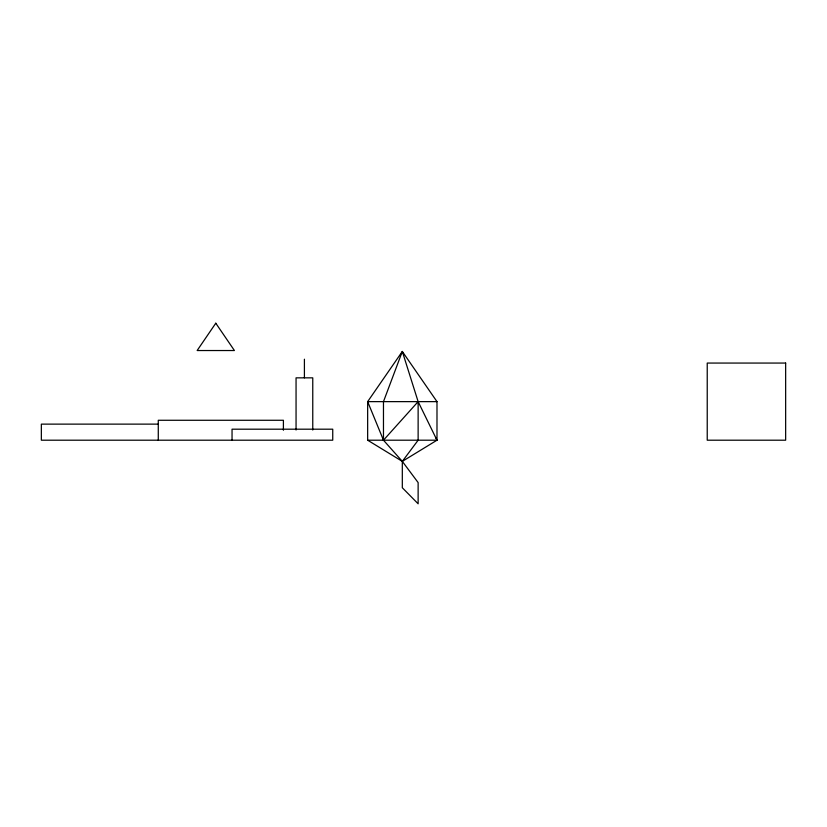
<?xml version="1.0" encoding="UTF-8"?>
<svg xmlns="http://www.w3.org/2000/svg" width="827" height="827" viewBox="0 0 827 827"><rect width="100%" height="100%" fill="white"/><g stroke="black" fill="none" stroke-linecap="round" stroke-linejoin="round"><path stroke-width="1.24" d="M436.025 437.865L436.987 440.202L402.315 461.383L402.315 487.744L418.131 503.788L418.131 482.575L402.315 461.383L383.47 440.202L367.653 401.633L402.315 351.475L436.987 401.633L436.987 440.202L367.653 440.202L367.653 401.633L436.987 401.633M158.153 424.127L41.35 424.127L41.35 440.202L332.743 440.202L332.743 429.192L232.046 429.192L232.046 440.202M367.653 440.202L402.315 461.383L418.131 440.202L418.131 401.633L402.315 351.475L383.47 401.633L383.47 440.202L418.131 401.633L436.987 440.202M312.761 430.019L312.761 377.846L296.056 377.846L296.056 430.019M304.408 359.207L304.408 377.846M283.403 430.236L283.403 420.271L158.277 420.271L158.277 440.202M215.785 323.212L197.146 350.534L234.423 350.534L215.785 323.212M785.65 363.063L707.23 363.063L707.23 440.202L785.65 440.202L785.65 363.063"/></g></svg>
